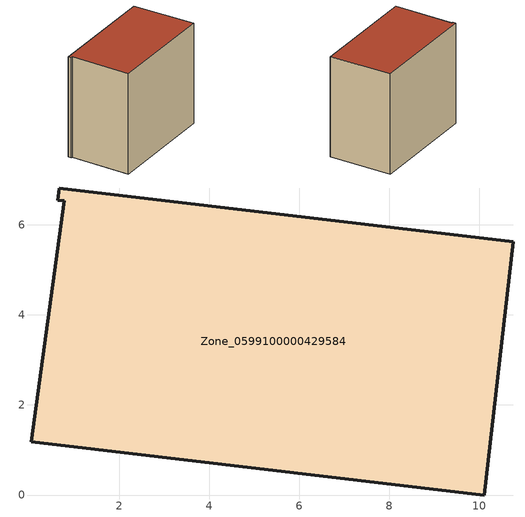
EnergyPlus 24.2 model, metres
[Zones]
Zone_0599100000429584
 floor ground (C_G): 0.05,1.19 0.78,6.54 0.63,6.55 0.66,6.82 10.75,5.63 10.1,0 z0
 wall outside (C_F): 10.1,0 10.75,5.63 0.66,6.82 0.63,6.55 0.78,6.54 0.05,1.19 10.1,0 z0:9.21
 roof outside (C_R): 0.78,6.54 0.05,1.19 10.1,0 10.75,5.63 0.66,6.82 0.63,6.55 z9.21
[BUILDING]
Pand.0599100000429584: North Axis=0; Terrain=City; Loads Convergence Tolerance Value=0.04; Temperature Convergence Tolerance Value=0.4; Solar Distribution=FullExterior; Maximum Number of Warmup Days=25; Minimum Number of Warmup Days=1
[Site:Location]
Rotterdam.The.Hague.AP_ZH_NLD Design_Conditions: Latitude=51.96; Longitude=4.45; Time Zone=1; Elevation=-4.5
[SITE:GROUNDTEMPERATURE:BUILDINGSURFACE]
18, 18, 18, 18, 18, 18, 18, 18, 18, 18, 18, 18
[MATERIAL] Thermal Absorptance=0.9; Solar Absorptance=0.7; Visible Absorptance=0.7
Name | Roughness | Thickness | Conductivity | Density | Specific Heat
G.TC.2006-2014 | MediumSmooth | 0.15 | 0.06 | 540 | 1210
F.TC.2006-2014 | Rough | 0.3 | 0.12 | 1920 | 840
R.TC.2006-2014 | MediumRough | 0.2 | 0.08 | 1500 | 1000
[CONSTRUCTION]
C_G: G.TC.2006-2014
C_F: F.TC.2006-2014
C_R: R.TC.2006-2014
[ZONE]
Zone_0599100000429584: Type=1; Multiplier=1; Ceiling Height=Autocalculate; Volume=Autocalculate; Floor Area=autocalculate; Part of Total Floor Area=Yes
[ZONEINFILTRATION:DESIGNFLOWRATE]
Infil_Zone_0599100000429584: Zone or ZoneList or Space or SpaceList=Zone_0599100000429584; Schedule=AlwaysOn; Design Flow Rate Calculation Method=Flow/Area; Flow Rate per Floor Area=0.0015; Constant Term Coefficient=1; Temperature Term Coefficient=0; Velocity Term Coefficient=0; Velocity Squared Term Coefficient=0
[HVACTEMPLATE:ZONE:IDEALLOADSAIRSYSTEM]
Zone_0599100000429584: Maximum Heating Supply Air Temperature=50; Minimum Cooling Supply Air Temperature=13; Maximum Heating Supply Air Humidity Ratio=0.0156; Minimum Cooling Supply Air Humidity Ratio=0.0077; Heating Limit=NoLimit; Cooling Limit=NoLimit; Dehumidification Control Type=ConstantSensibleHeatRatio; Cooling Sensible Heat Ratio=0.7; Dehumidification Setpoint=60; Humidification Control Type=None; Humidification Setpoint=30; Outdoor Air Method=None; Outdoor Air Flow Rate per Person=0.00944; Outdoor Air Flow Rate per Zone Floor Area=0; Outdoor Air Flow Rate per Zone=0; Demand Controlled Ventilation Type=None; Outdoor Air Economizer Type=NoEconomizer; Heat Recovery Type=None; Sensible Heat Recovery Effectiveness=0.7; Latent Heat Recovery Effectiveness=0.65
[ZONECONTROL:THERMOSTAT]
ThermostatControl_Zone_0599100000429584: Zone or ZoneList=Zone_0599100000429584; Control Type Schedule=DualSetpointControlType; Control 1=Thermostat_Zone_0599100000429584; Temperature Difference Between Cutout And Setpoint=0
[THERMOSTATSETPOINT:DUALSETPOINT]
Thermostat_Zone_0599100000429584: Heating Setpoint Temperature Schedule=HeatingSetpoint_Zone_0599100000429584; Cooling Setpoint Temperature Schedule=CoolingSetpoint_Zone_0599100000429584
[SCHEDULE:COMPACT]
HeatingSetpoint_Zone_0599100000429584: Through: 12/31, For: AllDays, Until: 24:00, 21
CoolingSetpoint_Zone_0599100000429584: Through: 12/31, For: AllDays, Until: 24:00, 24
DualSetpointControlType: Through: 12/31, For: AllDays, Until: 24:00, 4
AlwaysOn: Through: 12/31, For: AllDays, Until: 24:00, 1
